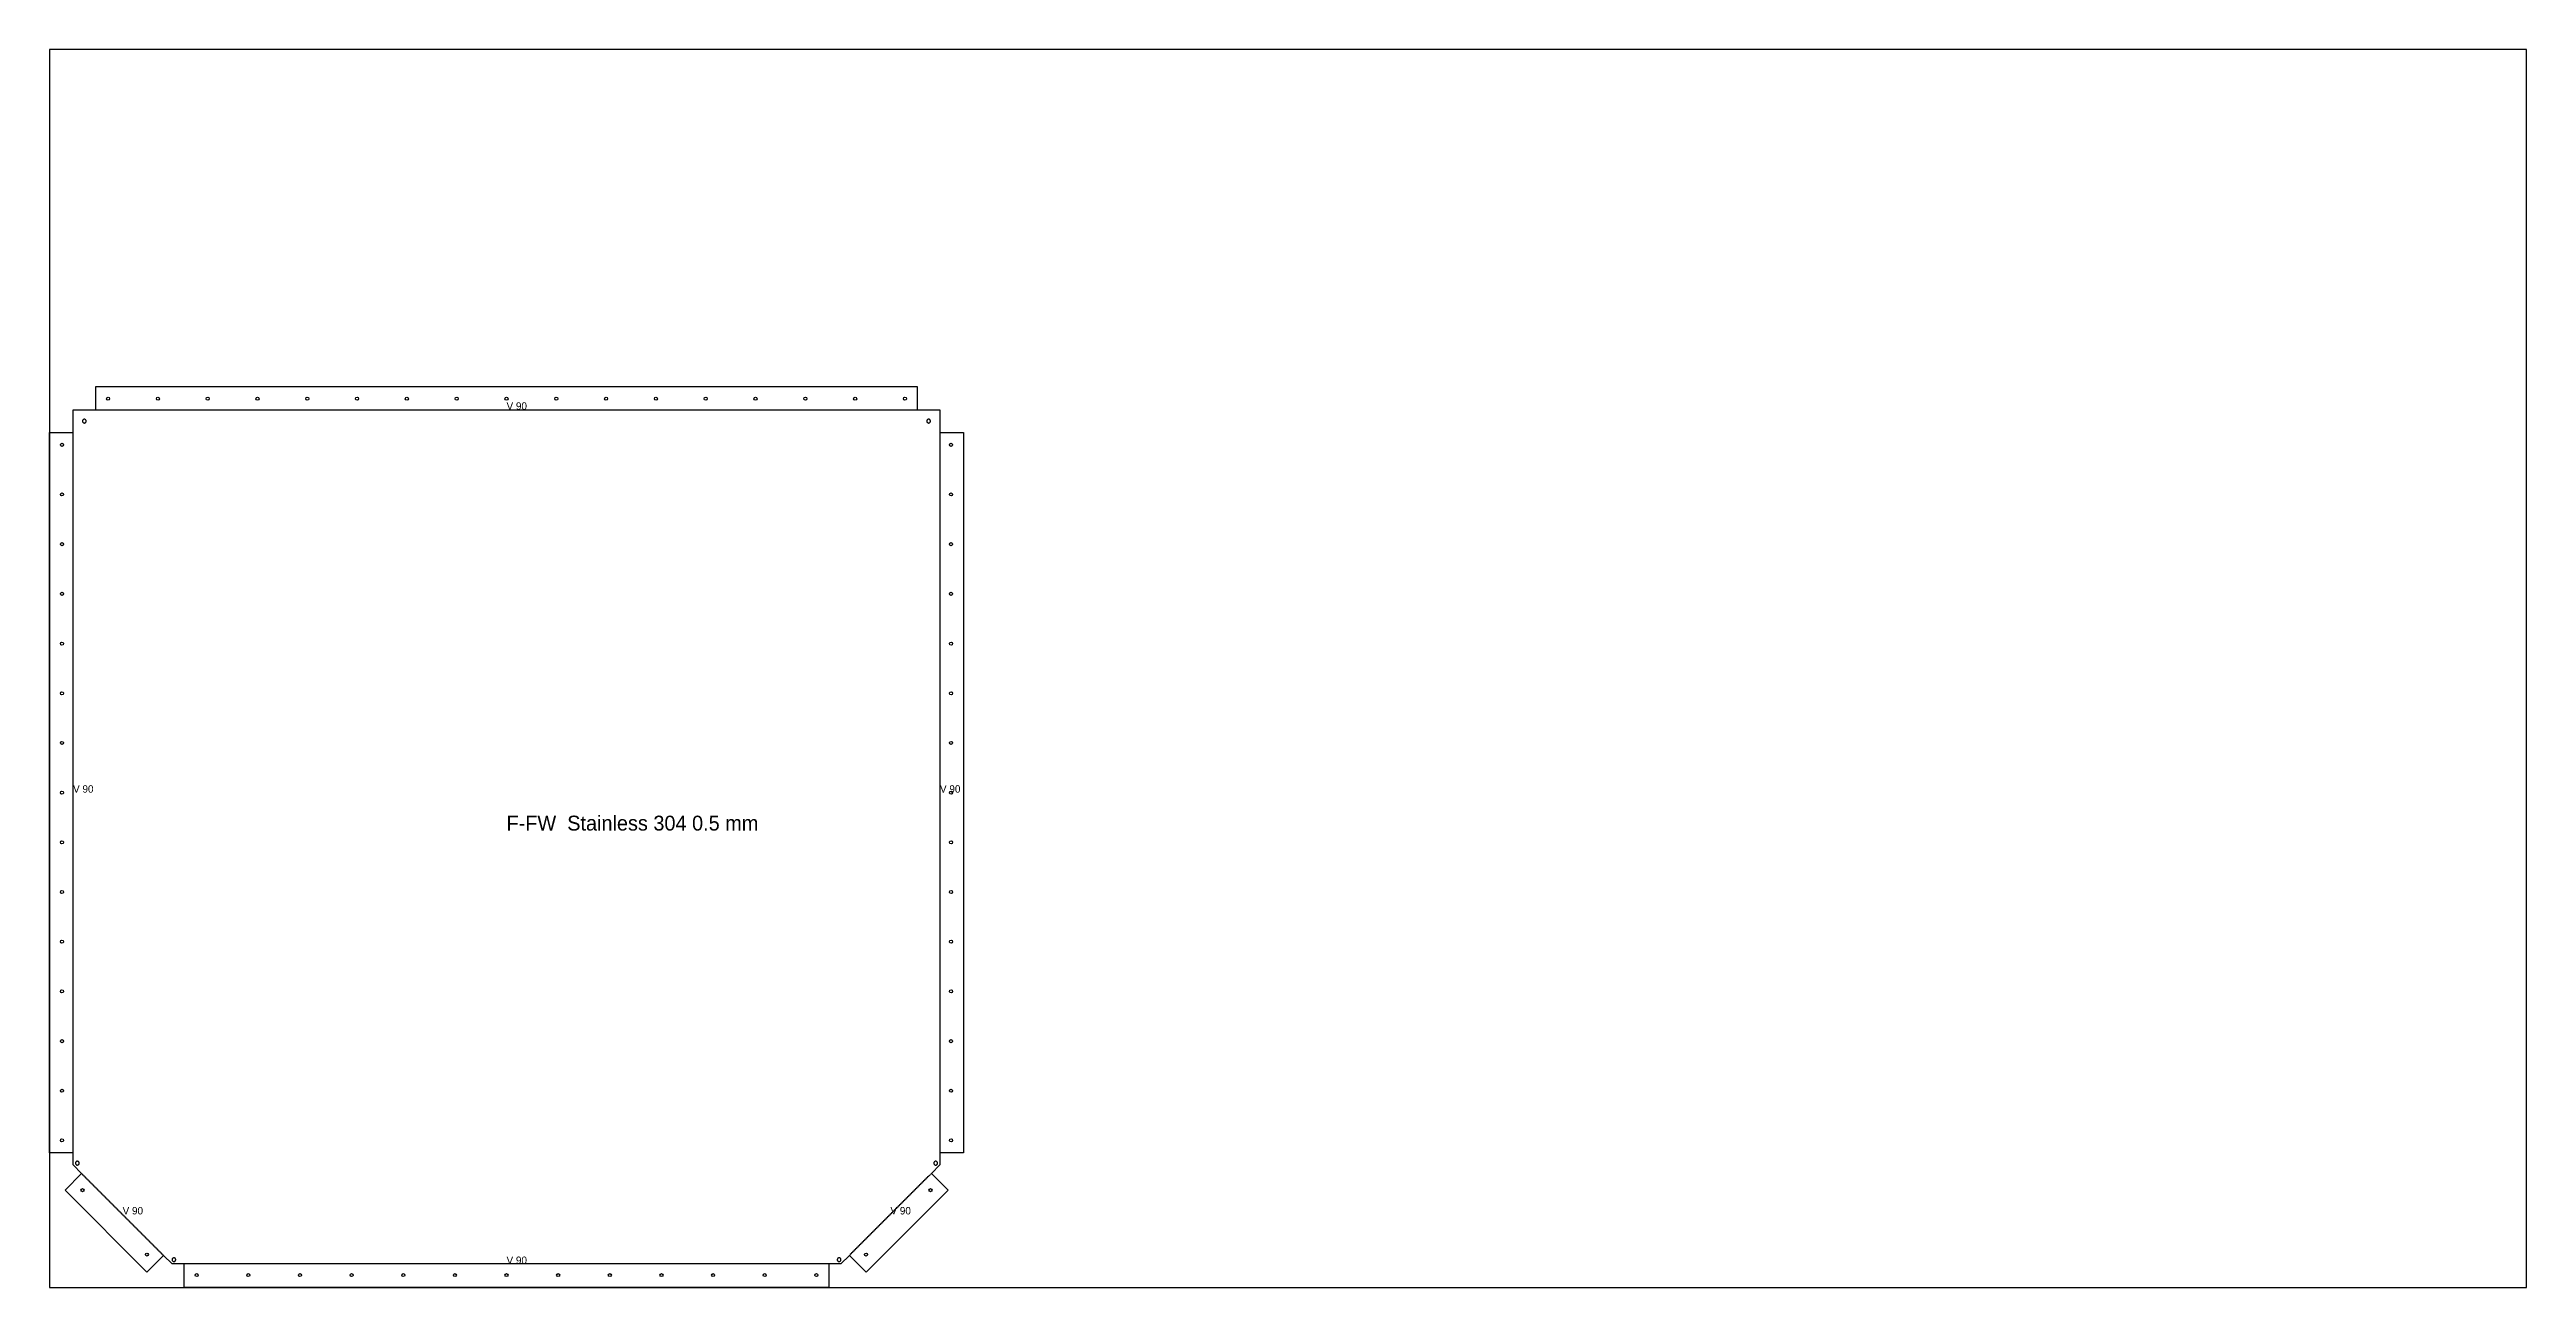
# Model space of a CAD drawing. Header units: millimetres. Extents: x 0 to 2000, y 0 to 1000.
import ezdxf

# ---------------------------------------------------------------- set-up
doc = ezdxf.new("R2010")
doc.units = ezdxf.units.MM
doc.linetypes.add('DASHED', pattern=[1.524, 1.27, -0.254])
for name, color, linetype in [('CUT', 7, 'CONTINUOUS'), ('ETCH', 8, 'CONTINUOUS'), ('HOLE', 6, 'CONTINUOUS'), ('VALLEY', 1, 'DASHED')]:
    doc.layers.add(name, color=color, linetype=linetype)

msp = doc.modelspace()

# ---------------------------------------------------------------- linework, layer by layer
at = {"layer": 'CUT'}
for points in [[(12.5, 78.6), (25.9, 92.1), (19, 99), (19, 108.8), (0, 108.8), (0, 690.7), (19, 690.7), (19, 709), (37.3, 709), (37.3, 727.9), (700.7, 727.9), (700.7, 709), (719, 709), (719, 690.7), (737.9, 690.7), (737.9, 108.8), (719, 108.8), (719, 99), (712.1, 92.1), (725.5, 78.6), (659.3, 12.5), (645.9, 25.9), (639, 19), (629.2, 19), (629.2, 0), (108.8, 0), (108.8, 19), (99, 19), (92.1, 25.9), (78.6, 12.5), (12.5, 78.6)], [(29.6, 700.1), (29.5, 700.3), (29.5, 700.4), (29.4, 700.5), (29.4, 700.7), (29.3, 700.8), (29.2, 700.9), (29.1, 701), (28.9, 701.1), (28.8, 701.2), (28.7, 701.2), (28.5, 701.3), (28.4, 701.3), (28.3, 701.3), (28.1, 701.3), (28, 701.3), (27.8, 701.3), (27.7, 701.3), (27.5, 701.2), (27.4, 701.2), (27.3, 701.1), (27.2, 701), (27.1, 700.9), (27, 700.8), (26.9, 700.7), (26.8, 700.5), (26.7, 700.4), (26.7, 700.3), (26.6, 700.1), (26.6, 700), (26.6, 699.8), (26.6, 699.7), (26.6, 699.5), (26.7, 699.4), (26.7, 699.3), (26.8, 699.1), (26.9, 699), (27, 698.9), (27.1, 698.8), (27.2, 698.7), (27.3, 698.6), (27.4, 698.5), (27.5, 698.4), (27.7, 698.4), (27.8, 698.4), (28, 698.3), (28.1, 698.3), (28.3, 698.3), (28.4, 698.4), (28.5, 698.4), (28.7, 698.4), (28.8, 698.5), (28.9, 698.6), (29.1, 698.7), (29.2, 698.8), (29.3, 698.9), (29.4, 699), (29.4, 699.1), (29.5, 699.3), (29.5, 699.4), (29.6, 699.5), (29.6, 699.7), (29.6, 699.8), (29.6, 700), (29.6, 700.1)], [(711.3, 700.3), (711.2, 700.4), (711.2, 700.5), (711.1, 700.7), (711, 700.8), (710.9, 700.9), (710.8, 701), (710.7, 701.1), (710.5, 701.2), (710.4, 701.2), (710.3, 701.3), (710.1, 701.3), (710, 701.3), (709.8, 701.3), (709.7, 701.3), (709.5, 701.3), (709.4, 701.3), (709.3, 701.2), (709.1, 701.2), (709, 701.1), (708.9, 701), (708.8, 700.9), (708.7, 700.8), (708.6, 700.7), (708.5, 700.5), (708.4, 700.4), (708.4, 700.3), (708.4, 700.1), (708.3, 700), (708.3, 699.8), (708.3, 699.7), (708.4, 699.5), (708.4, 699.4), (708.4, 699.3), (708.5, 699.1), (708.6, 699), (708.7, 698.9), (708.8, 698.8), (708.9, 698.7), (709, 698.6), (709.1, 698.5), (709.3, 698.4), (709.4, 698.4), (709.5, 698.4), (709.7, 698.3), (709.8, 698.3), (710, 698.3), (710.1, 698.4), (710.3, 698.4), (710.4, 698.4), (710.5, 698.5), (710.7, 698.6), (710.8, 698.7), (710.9, 698.8), (711, 698.9), (711.1, 699), (711.2, 699.1), (711.2, 699.3), (711.3, 699.4), (711.3, 699.5), (711.3, 699.7), (711.3, 699.8), (711.3, 700), (711.3, 700.1), (711.3, 700.3)], [(23.9, 100.6), (23.9, 100.7), (23.9, 100.8), (23.8, 101), (23.8, 101.1), (23.7, 101.2), (23.6, 101.4), (23.5, 101.5), (23.4, 101.6), (23.3, 101.7), (23.1, 101.7), (23, 101.8), (22.9, 101.8), (22.7, 101.9), (22.6, 101.9), (22.4, 101.9), (22.3, 101.9), (22.1, 101.9), (22, 101.8), (21.9, 101.8), (21.7, 101.7), (21.6, 101.7), (21.5, 101.6), (21.4, 101.5), (21.3, 101.4), (21.2, 101.2), (21.1, 101.1), (21, 101), (21, 100.8), (21, 100.7), (20.9, 100.6), (20.9, 100.4), (20.9, 100.3), (21, 100.1), (21, 100), (21, 99.8), (21.1, 99.7), (21.2, 99.6), (21.3, 99.5), (21.4, 99.3), (21.5, 99.2), (21.6, 99.2), (21.7, 99.1), (21.9, 99), (22, 99), (22.1, 98.9), (22.3, 98.9), (22.4, 98.9), (22.6, 98.9), (22.7, 98.9), (22.9, 99), (23, 99), (23.1, 99.1), (23.3, 99.2), (23.4, 99.2), (23.5, 99.3), (23.6, 99.5), (23.7, 99.6), (23.8, 99.7), (23.8, 99.8), (23.9, 100), (23.9, 100.1), (23.9, 100.3), (23.9, 100.4), (23.9, 100.6)], [(716.9, 101), (716.8, 101.1), (716.8, 101.2), (716.7, 101.4), (716.6, 101.5), (716.5, 101.6), (716.3, 101.7), (716.2, 101.7), (716.1, 101.8), (715.9, 101.8), (715.8, 101.9), (715.7, 101.9), (715.5, 101.9), (715.4, 101.9), (715.2, 101.9), (715.1, 101.8), (714.9, 101.8), (714.8, 101.7), (714.7, 101.7), (714.6, 101.6), (714.5, 101.5), (714.4, 101.4), (714.3, 101.2), (714.2, 101.1), (714.1, 101), (714.1, 100.8), (714, 100.7), (714, 100.6), (714, 100.4), (714, 100.3), (714, 100.1), (714.1, 100), (714.1, 99.8), (714.2, 99.7), (714.3, 99.6), (714.4, 99.5), (714.5, 99.3), (714.6, 99.2), (714.7, 99.2), (714.8, 99.1), (714.9, 99), (715.1, 99), (715.2, 98.9), (715.4, 98.9), (715.5, 98.9), (715.7, 98.9), (715.8, 98.9), (715.9, 99), (716.1, 99), (716.2, 99.1), (716.3, 99.2), (716.5, 99.2), (716.6, 99.3), (716.7, 99.5), (716.8, 99.6), (716.8, 99.7), (716.9, 99.8), (716.9, 100), (717, 100.1), (717, 100.3), (717, 100.4), (717, 100.6), (717, 100.7), (716.9, 100.8), (716.9, 101)], [(101.7, 23.1), (101.7, 23.3), (101.6, 23.4), (101.5, 23.5), (101.4, 23.6), (101.2, 23.7), (101.1, 23.8), (101, 23.8), (100.8, 23.9), (100.7, 23.9), (100.6, 23.9), (100.4, 23.9), (100.3, 23.9), (100.1, 23.9), (100, 23.9), (99.8, 23.8), (99.7, 23.8), (99.6, 23.7), (99.5, 23.6), (99.3, 23.5), (99.2, 23.4), (99.2, 23.3), (99.1, 23.1), (99, 23), (99, 22.9), (98.9, 22.7), (98.9, 22.6), (98.9, 22.4), (98.9, 22.3), (98.9, 22.1), (99, 22), (99, 21.9), (99.1, 21.7), (99.2, 21.6), (99.2, 21.5), (99.3, 21.4), (99.5, 21.3), (99.6, 21.2), (99.7, 21.1), (99.8, 21), (100, 21), (100.1, 21), (100.3, 20.9), (100.4, 20.9), (100.6, 20.9), (100.7, 21), (100.8, 21), (101, 21), (101.1, 21.1), (101.2, 21.2), (101.4, 21.3), (101.5, 21.4), (101.6, 21.5), (101.7, 21.6), (101.7, 21.7), (101.8, 21.9), (101.8, 22), (101.9, 22.1), (101.9, 22.3), (101.9, 22.4), (101.9, 22.6), (101.9, 22.7), (101.8, 22.9), (101.8, 23), (101.7, 23.1)], [(638.8, 23.3), (638.7, 23.4), (638.6, 23.5), (638.5, 23.6), (638.4, 23.7), (638.2, 23.8), (638.1, 23.8), (638, 23.9), (637.8, 23.9), (637.7, 23.9), (637.5, 23.9), (637.4, 23.9), (637.2, 23.9), (637.1, 23.9), (637, 23.8), (636.8, 23.8), (636.7, 23.7), (636.6, 23.6), (636.5, 23.5), (636.4, 23.4), (636.3, 23.3), (636.2, 23.1), (636.2, 23), (636.1, 22.9), (636.1, 22.7), (636, 22.6), (636, 22.4), (636, 22.3), (636.1, 22.1), (636.1, 22), (636.2, 21.9), (636.2, 21.7), (636.3, 21.6), (636.4, 21.5), (636.5, 21.4), (636.6, 21.3), (636.7, 21.2), (636.8, 21.1), (637, 21), (637.1, 21), (637.2, 21), (637.4, 20.9), (637.5, 20.9), (637.7, 20.9), (637.8, 21), (638, 21), (638.1, 21), (638.2, 21.1), (638.4, 21.2), (638.5, 21.3), (638.6, 21.4), (638.7, 21.5), (638.8, 21.6), (638.9, 21.7), (638.9, 21.9), (639, 22), (639, 22.1), (639, 22.3), (639, 22.4), (639, 22.6), (639, 22.7), (639, 22.9), (638.9, 23), (638.9, 23.1), (638.8, 23.3)]]:
    msp.add_lwpolyline(points, close=True, dxfattribs=at)
at = {"layer": 'ETCH'}
msp.add_lwpolyline([(0, 0), (2000, 0), (2000, 1000), (0, 1000)], close=True, dxfattribs=at)
at = {"layer": 'HOLE'}
for centre in [(47.3, 717.9), (87.5, 717.9), (127.7, 717.9), (167.9, 717.9), (208.1, 717.9), (248.3, 717.9), (288.5, 717.9), (328.8, 717.9), (369, 717.9), (409.2, 717.9), (449.4, 717.9), (489.6, 717.9), (529.8, 717.9), (570, 717.9), (610.3, 717.9), (650.5, 717.9), (690.7, 717.9), (10, 680.7), (727.9, 680.7), (10, 640.6), (727.9, 640.6), (10, 600.4), (727.9, 600.4), (10, 560.3), (727.9, 560.3), (10, 520.1), (727.9, 520.1), (10, 480), (727.9, 480), (10, 439.9), (727.9, 439.9), (10, 399.7), (727.9, 399.7), (10, 359.6), (727.9, 359.6), (10, 319.4), (727.9, 319.4), (10, 279.3), (727.9, 279.3), (10, 239.2), (727.9, 239.2), (10, 199), (727.9, 199), (10, 158.9), (727.9, 158.9), (10, 118.8), (727.9, 118.8), (26.6, 78.6), (711.3, 78.6), (78.6, 26.6), (659.3, 26.6), (118.8, 10), (160.5, 10), (202.2, 10), (243.9, 10), (285.6, 10), (327.3, 10), (369, 10), (410.7, 10), (452.4, 10), (494.1, 10), (535.8, 10), (577.5, 10), (619.2, 10)]:
    msp.add_circle(centre, 1.25, dxfattribs=at)
at = {"layer": 'VALLEY'}
for p, q in [((37.3, 709), (700.7, 709)), ((19, 108.8), (19, 690.7)), ((719, 690.7), (719, 108.8)), ((92.1, 25.9), (25.9, 92.1)), ((712.1, 92.1), (645.9, 25.9)), ((629.2, 19), (108.8, 19))]:
    msp.add_line(p, q, dxfattribs=at)

# ---------------------------------------------------------------- texts
at = {"layer": 'ETCH'}
for s, height, p in [('V 90', 6, (369, 709)), ('V 90', 6, (19, 399.7)), ('V 90', 6, (719, 399.7)), ('F-FW  Stainless 304 0.5 mm', 12, (369, 369.1)), ('V 90', 6, (59, 59)), ('V 90', 6, (679, 59)), ('V 90', 6, (369, 19))]:
    msp.add_text(s, height=height, dxfattribs=at).set_placement(p)

doc.saveas('drawing.dxf')
